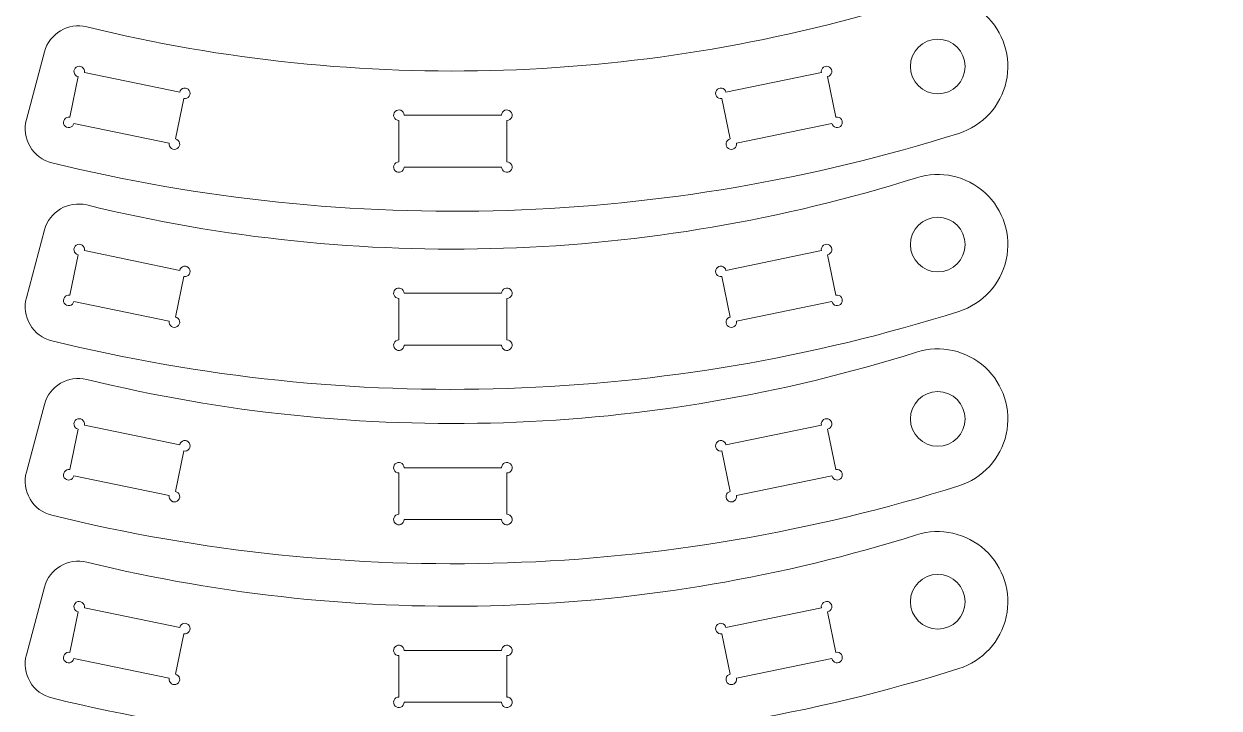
# Model space of a CAD drawing. Header units: millimetres. Extents: x -224 to 82, y -131 to 150.
# Drawn here: x -162.3 to -77.1, y -72.1 to -23.3 of the extents above; entities that cross this region are included whole.
import ezdxf

# ---------------------------------------------------------------- set-up
doc = ezdxf.new("R2010")
doc.units = ezdxf.units.MM
doc.header["$MEASUREMENT"] = 0
doc.layers.add('Ebene 1', color=7, linetype='Continuous')

msp = doc.modelspace()

# ---------------------------------------------------------------- linework, layer by layer
at = {"layer": 'Ebene 1', "color": 1, "lineweight": 9}
for points, knots in [([(-87.4554, 41.5452), (-88.4888, 42.4266), (-88.6271, 43.9744), (-87.769, 45.0271), (-87.769, 45.0271), (-87.769, 45.0271), (-84.6069, 48.9019), (-84.6069, 48.9019), (-84.6069, 48.9019), (-84.1825, 49.4227), (-83.5663, 49.7506), (-82.8972, 49.8116), (-82.8972, 49.8116), (-82.2281, 49.8726), (-81.5602, 49.6594), (-81.0486, 49.224), (-81.0486, 49.224), (-34.436, 9.5443), (-25.2559, -58.9728), (-59.6597, -109.6048), (-59.6597, -109.6048), (-60.6644, -111.0819), (-62.3808, -111.9106), (-64.1622, -111.779), (-64.1622, -111.779), (-65.9437, -111.6474), (-67.5197, -110.5754), (-68.2965, -108.9668), (-68.2965, -108.9668), (-69.0731, -107.3582), (-68.9328, -105.4574), (-67.9281, -103.9804), (-67.9281, -103.9804), (-36.3778, -57.5481), (-44.7436, 5.1161), (-87.4554, 41.5452)], [0, 0, 0, 0, 0.1, 0.1, 0.1, 0.1, 0.2, 0.2, 0.2, 0.2, 0.3, 0.3, 0.3, 0.3, 0.4, 0.4, 0.4, 0.4, 0.5, 0.5, 0.5, 0.5, 0.6, 0.6, 0.6, 0.6, 0.7, 0.7, 0.7, 0.7, 0.8, 0.8, 0.8, 0.8, 1, 1, 1, 1]), ([(-106.0645, 42.3418), (-106.9239, 41.29), (-106.7834, 39.7425), (-105.7509, 38.8599), (-105.7509, 38.8599), (-63.076, 2.3874), (-54.6262, -60.2654), (-86.2237, -106.6657), (-86.2237, -106.6657), (-87.2284, -108.1427), (-87.3687, -110.0436), (-86.592, -111.6521), (-86.592, -111.6521), (-85.8153, -113.2607), (-84.2393, -114.3327), (-82.4578, -114.4644), (-82.4578, -114.4644), (-80.6763, -114.5959), (-78.96, -113.7672), (-77.9553, -112.2901), (-77.9553, -112.2901), (-43.4999, -61.6933), (-52.772, 6.8114), (-99.3441, 46.5387), (-99.3441, 46.5387), (-99.8551, 46.9748), (-100.5203, 47.1867), (-101.1894, 47.1266), (-101.1894, 47.1266), (-101.8586, 47.0664), (-102.4774, 46.7367), (-102.9025, 46.2166), (-102.9025, 46.2166), (-102.9025, 46.2166), (-106.0645, 42.3418), (-106.0645, 42.3418)], [0, 0, 0, 0, 0.1, 0.1, 0.1, 0.1, 0.2, 0.2, 0.2, 0.2, 0.3, 0.3, 0.3, 0.3, 0.4, 0.4, 0.4, 0.4, 0.5, 0.5, 0.5, 0.5, 0.6, 0.6, 0.6, 0.6, 0.7, 0.7, 0.7, 0.7, 0.8, 0.8, 0.8, 0.8, 1, 1, 1, 1]), ([(-157.8174, -23.5197), (-159.1366, -23.1964), (-160.4731, -23.9891), (-160.8257, -25.3008), (-160.8257, -25.3008), (-160.8257, -25.3008), (-162.1207, -30.1314), (-162.1207, -30.1314), (-162.1207, -30.1314), (-162.2951, -30.7802), (-162.2009, -31.4719), (-161.8593, -32.0504), (-161.8593, -32.0504), (-161.5177, -32.6288), (-160.9542, -33.0462), (-160.3019, -33.2067), (-160.3019, -33.2067), (-138.9589, -38.4458), (-116.5755, -37.7186), (-95.6157, -31.1111), (-95.6157, -31.1111), (-93.912, -30.574), (-92.6243, -29.1687), (-92.2377, -27.4247), (-92.2377, -27.4247), (-91.8511, -25.6807), (-92.4242, -23.863), (-93.7412, -22.6561), (-93.7412, -22.6561), (-95.0583, -21.4493), (-96.9191, -21.0368), (-98.6227, -21.5739), (-98.6227, -21.5739), (-117.809, -27.6223), (-138.2758, -28.297), (-157.8174, -23.5197)], [0, 0, 0, 0, 0.1, 0.1, 0.1, 0.1, 0.2, 0.2, 0.2, 0.2, 0.3, 0.3, 0.3, 0.3, 0.4, 0.4, 0.4, 0.4, 0.5, 0.5, 0.5, 0.5, 0.6, 0.6, 0.6, 0.6, 0.7, 0.7, 0.7, 0.7, 0.8, 0.8, 0.8, 0.8, 1, 1, 1, 1]), ([(-95.1692, -26.3425), (-95.1692, -27.4195), (-96.0422, -28.2925), (-97.1192, -28.2925), (-97.1192, -28.2925), (-98.1961, -28.2925), (-99.0692, -27.4195), (-99.0692, -26.3425), (-99.0692, -26.3425), (-99.0692, -25.2656), (-98.1961, -24.3925), (-97.1192, -24.3925), (-97.1192, -24.3925), (-96.0422, -24.3925), (-95.1692, -25.2656), (-95.1692, -26.3425)], [0, 0, 0, 0, 0.2, 0.2, 0.2, 0.2, 0.4, 0.4, 0.4, 0.4, 0.6, 0.6, 0.6, 0.6, 1, 1, 1, 1]), ([(-150.8866, -28.6233), (-150.738, -28.654), (-150.5855, -28.5923), (-150.5002, -28.4668), (-150.5002, -28.4668), (-150.4149, -28.3412), (-150.4136, -28.1767), (-150.4969, -28.0498), (-150.4969, -28.0498), (-150.5802, -27.923), (-150.7317, -27.8588), (-150.8808, -27.8872), (-150.8808, -27.8872), (-151.0299, -27.9157), (-151.1473, -28.0316), (-151.1781, -28.1802), (-151.1781, -28.1802), (-151.1781, -28.1802), (-157.9845, -26.7748), (-157.9845, -26.7748), (-157.9845, -26.7748), (-157.9537, -26.6261), (-158.0155, -26.4736), (-158.141, -26.3883), (-158.141, -26.3883), (-158.2665, -26.303), (-158.4311, -26.3017), (-158.5579, -26.385), (-158.5579, -26.385), (-158.6848, -26.4683), (-158.7489, -26.6199), (-158.7205, -26.7689), (-158.7205, -26.7689), (-158.6921, -26.918), (-158.5762, -27.0354), (-158.4276, -27.0662), (-158.4276, -27.0662), (-158.4276, -27.0662), (-159.0241, -29.9552), (-159.0241, -29.9552), (-159.0241, -29.9552), (-159.1727, -29.9245), (-159.3252, -29.9862), (-159.4106, -30.1117), (-159.4106, -30.1117), (-159.4959, -30.2373), (-159.4972, -30.4018), (-159.4139, -30.5287), (-159.4139, -30.5287), (-159.3305, -30.6555), (-159.179, -30.7197), (-159.0299, -30.6913), (-159.0299, -30.6913), (-158.8808, -30.6628), (-158.7635, -30.5469), (-158.7327, -30.3983), (-158.7327, -30.3983), (-158.7327, -30.3983), (-151.9263, -31.8037), (-151.9263, -31.8037), (-151.9263, -31.8037), (-151.9571, -31.9523), (-151.8953, -32.1049), (-151.7698, -32.1902), (-151.7698, -32.1902), (-151.6442, -32.2755), (-151.4797, -32.2768), (-151.3528, -32.1935), (-151.3528, -32.1935), (-151.226, -32.1102), (-151.1618, -31.9586), (-151.1902, -31.8096), (-151.1902, -31.8096), (-151.2187, -31.6605), (-151.3346, -31.5431), (-151.4832, -31.5123), (-151.4832, -31.5123), (-151.4832, -31.5123), (-150.8866, -28.6233), (-150.8866, -28.6233)], [0, 0, 0, 0, 0.047619, 0.047619, 0.047619, 0.047619, 0.0952381, 0.0952381, 0.0952381, 0.0952381, 0.1428571, 0.1428571, 0.1428571, 0.1428571, 0.1904762, 0.1904762, 0.1904762, 0.1904762, 0.2380952, 0.2380952, 0.2380952, 0.2380952, 0.2857143, 0.2857143, 0.2857143, 0.2857143, 0.3333333, 0.3333333, 0.3333333, 0.3333333, 0.3809524, 0.3809524, 0.3809524, 0.3809524, 0.4285714, 0.4285714, 0.4285714, 0.4285714, 0.4761905, 0.4761905, 0.4761905, 0.4761905, 0.5238095, 0.5238095, 0.5238095, 0.5238095, 0.5714286, 0.5714286, 0.5714286, 0.5714286, 0.6190476, 0.6190476, 0.6190476, 0.6190476, 0.6666667, 0.6666667, 0.6666667, 0.6666667, 0.7142857, 0.7142857, 0.7142857, 0.7142857, 0.7619048, 0.7619048, 0.7619048, 0.7619048, 0.8095238, 0.8095238, 0.8095238, 0.8095238, 0.8571429, 0.8571429, 0.8571429, 0.8571429, 0.9047619, 0.9047619, 0.9047619, 0.9047619, 1, 1, 1, 1]), ([(-104.9731, -27.0662), (-104.8245, -27.0356), (-104.7089, -26.9185), (-104.6803, -26.7694), (-104.6803, -26.7694), (-104.6517, -26.6204), (-104.7156, -26.4688), (-104.8424, -26.3853), (-104.8424, -26.3853), (-104.9691, -26.3018), (-105.1337, -26.3029), (-105.2593, -26.388), (-105.2593, -26.388), (-105.385, -26.4732), (-105.4468, -26.6261), (-105.4162, -26.7748), (-105.4162, -26.7748), (-105.4162, -26.7748), (-112.2226, -28.1802), (-112.2226, -28.1802), (-112.2226, -28.1802), (-112.2532, -28.0315), (-112.3704, -27.9159), (-112.5194, -27.8873), (-112.5194, -27.8873), (-112.6685, -27.8587), (-112.8201, -27.9227), (-112.9036, -28.0494), (-112.9036, -28.0494), (-112.987, -28.1762), (-112.9859, -28.3407), (-112.9008, -28.4664), (-112.9008, -28.4664), (-112.8156, -28.592), (-112.6627, -28.6539), (-112.5141, -28.6233), (-112.5141, -28.6233), (-112.5141, -28.6233), (-111.9175, -31.5123), (-111.9175, -31.5123), (-111.9175, -31.5123), (-112.0662, -31.5429), (-112.1818, -31.66), (-112.2104, -31.8091), (-112.2104, -31.8091), (-112.239, -31.9581), (-112.175, -32.1097), (-112.0483, -32.1932), (-112.0483, -32.1932), (-111.9215, -32.2767), (-111.757, -32.2756), (-111.6313, -32.1905), (-111.6313, -32.1905), (-111.5057, -32.1053), (-111.4438, -31.9524), (-111.4744, -31.8037), (-111.4744, -31.8037), (-111.4744, -31.8037), (-104.668, -30.3983), (-104.668, -30.3983), (-104.668, -30.3983), (-104.6374, -30.547), (-104.5203, -30.6626), (-104.3712, -30.6912), (-104.3712, -30.6912), (-104.2222, -30.7198), (-104.0706, -30.6558), (-103.9871, -30.5291), (-103.9871, -30.5291), (-103.9036, -30.4023), (-103.9047, -30.2378), (-103.9899, -30.1121), (-103.9899, -30.1121), (-104.075, -29.9865), (-104.2279, -29.9246), (-104.3766, -29.9552), (-104.3766, -29.9552), (-104.3766, -29.9552), (-104.9731, -27.0662), (-104.9731, -27.0662)], [0, 0, 0, 0, 0.047619, 0.047619, 0.047619, 0.047619, 0.0952381, 0.0952381, 0.0952381, 0.0952381, 0.1428571, 0.1428571, 0.1428571, 0.1428571, 0.1904762, 0.1904762, 0.1904762, 0.1904762, 0.2380952, 0.2380952, 0.2380952, 0.2380952, 0.2857143, 0.2857143, 0.2857143, 0.2857143, 0.3333333, 0.3333333, 0.3333333, 0.3333333, 0.3809524, 0.3809524, 0.3809524, 0.3809524, 0.4285714, 0.4285714, 0.4285714, 0.4285714, 0.4761905, 0.4761905, 0.4761905, 0.4761905, 0.5238095, 0.5238095, 0.5238095, 0.5238095, 0.5714286, 0.5714286, 0.5714286, 0.5714286, 0.6190476, 0.6190476, 0.6190476, 0.6190476, 0.6666667, 0.6666667, 0.6666667, 0.6666667, 0.7142857, 0.7142857, 0.7142857, 0.7142857, 0.7619048, 0.7619048, 0.7619048, 0.7619048, 0.8095238, 0.8095238, 0.8095238, 0.8095238, 0.8571429, 0.8571429, 0.8571429, 0.8571429, 0.9047619, 0.9047619, 0.9047619, 0.9047619, 1, 1, 1, 1]), ([(-128.2254, -33.5151), (-128.2254, -33.6668), (-128.1341, -33.8037), (-127.9939, -33.8619), (-127.9939, -33.8619), (-127.8538, -33.9201), (-127.6923, -33.8881), (-127.585, -33.7808), (-127.585, -33.7808), (-127.4776, -33.6736), (-127.4454, -33.5122), (-127.5034, -33.3719), (-127.5034, -33.3719), (-127.5613, -33.2317), (-127.6986, -33.1402), (-127.8504, -33.1401), (-127.8504, -33.1401), (-127.8504, -33.1401), (-127.8504, -30.1901), (-127.8504, -30.1901), (-127.8504, -30.1901), (-127.6986, -30.1902), (-127.5617, -30.0988), (-127.5035, -29.9587), (-127.5035, -29.9587), (-127.4454, -29.8185), (-127.4774, -29.6571), (-127.5846, -29.5497), (-127.5846, -29.5497), (-127.6919, -29.4423), (-127.8532, -29.4101), (-127.9935, -29.4681), (-127.9935, -29.4681), (-128.1337, -29.5261), (-128.2253, -29.6633), (-128.2254, -29.8151), (-128.2254, -29.8151), (-128.2254, -29.8151), (-135.1754, -29.8151), (-135.1754, -29.8151), (-135.1754, -29.8151), (-135.1753, -29.6633), (-135.2666, -29.5264), (-135.4068, -29.4683), (-135.4068, -29.4683), (-135.547, -29.4101), (-135.7084, -29.4421), (-135.8158, -29.5493), (-135.8158, -29.5493), (-135.9231, -29.6566), (-135.9553, -29.818), (-135.8974, -29.9582), (-135.8974, -29.9582), (-135.8394, -30.0985), (-135.7021, -30.19), (-135.5504, -30.1901), (-135.5504, -30.1901), (-135.5504, -30.1901), (-135.5504, -33.1401), (-135.5504, -33.1401), (-135.5504, -33.1401), (-135.7021, -33.14), (-135.839, -33.2313), (-135.8972, -33.3715), (-135.8972, -33.3715), (-135.9553, -33.5117), (-135.9233, -33.6731), (-135.8161, -33.7805), (-135.8161, -33.7805), (-135.7088, -33.8879), (-135.5475, -33.9201), (-135.4072, -33.8621), (-135.4072, -33.8621), (-135.267, -33.8041), (-135.1754, -33.6668), (-135.1754, -33.5151), (-135.1754, -33.5151), (-135.1754, -33.5151), (-128.2254, -33.5151), (-128.2254, -33.5151)], [0, 0, 0, 0, 0.047619, 0.047619, 0.047619, 0.047619, 0.0952381, 0.0952381, 0.0952381, 0.0952381, 0.1428571, 0.1428571, 0.1428571, 0.1428571, 0.1904762, 0.1904762, 0.1904762, 0.1904762, 0.2380952, 0.2380952, 0.2380952, 0.2380952, 0.2857143, 0.2857143, 0.2857143, 0.2857143, 0.3333333, 0.3333333, 0.3333333, 0.3333333, 0.3809524, 0.3809524, 0.3809524, 0.3809524, 0.4285714, 0.4285714, 0.4285714, 0.4285714, 0.4761905, 0.4761905, 0.4761905, 0.4761905, 0.5238095, 0.5238095, 0.5238095, 0.5238095, 0.5714286, 0.5714286, 0.5714286, 0.5714286, 0.6190476, 0.6190476, 0.6190476, 0.6190476, 0.6666667, 0.6666667, 0.6666667, 0.6666667, 0.7142857, 0.7142857, 0.7142857, 0.7142857, 0.7619048, 0.7619048, 0.7619048, 0.7619048, 0.8095238, 0.8095238, 0.8095238, 0.8095238, 0.8571429, 0.8571429, 0.8571429, 0.8571429, 0.9047619, 0.9047619, 0.9047619, 0.9047619, 1, 1, 1, 1]), ([(-157.8174, -36.2197), (-159.1366, -35.8964), (-160.4731, -36.6891), (-160.8257, -38.0008), (-160.8257, -38.0008), (-160.8257, -38.0008), (-162.1207, -42.8314), (-162.1207, -42.8314), (-162.1207, -42.8314), (-162.2951, -43.4802), (-162.2009, -44.1719), (-161.8593, -44.7504), (-161.8593, -44.7504), (-161.5177, -45.3288), (-160.9542, -45.7462), (-160.3019, -45.9067), (-160.3019, -45.9067), (-138.9589, -51.1458), (-116.5755, -50.4186), (-95.6157, -43.8111), (-95.6157, -43.8111), (-93.912, -43.274), (-92.6243, -41.8687), (-92.2377, -40.1247), (-92.2377, -40.1247), (-91.8511, -38.3807), (-92.4242, -36.563), (-93.7412, -35.3561), (-93.7412, -35.3561), (-95.0583, -34.1493), (-96.9191, -33.7368), (-98.6227, -34.2739), (-98.6227, -34.2739), (-117.809, -40.3223), (-138.2758, -40.997), (-157.8174, -36.2197)], [0, 0, 0, 0, 0.1, 0.1, 0.1, 0.1, 0.2, 0.2, 0.2, 0.2, 0.3, 0.3, 0.3, 0.3, 0.4, 0.4, 0.4, 0.4, 0.5, 0.5, 0.5, 0.5, 0.6, 0.6, 0.6, 0.6, 0.7, 0.7, 0.7, 0.7, 0.8, 0.8, 0.8, 0.8, 1, 1, 1, 1]), ([(-95.1692, -39.0425), (-95.1692, -40.1195), (-96.0422, -40.9925), (-97.1192, -40.9925), (-97.1192, -40.9925), (-98.1961, -40.9925), (-99.0692, -40.1195), (-99.0692, -39.0425), (-99.0692, -39.0425), (-99.0692, -37.9656), (-98.1961, -37.0925), (-97.1192, -37.0925), (-97.1192, -37.0925), (-96.0422, -37.0925), (-95.1692, -37.9656), (-95.1692, -39.0425)], [0, 0, 0, 0, 0.2, 0.2, 0.2, 0.2, 0.4, 0.4, 0.4, 0.4, 0.6, 0.6, 0.6, 0.6, 1, 1, 1, 1]), ([(-150.8866, -41.3233), (-150.738, -41.354), (-150.5855, -41.2923), (-150.5002, -41.1668), (-150.5002, -41.1668), (-150.4149, -41.0412), (-150.4136, -40.8767), (-150.4969, -40.7498), (-150.4969, -40.7498), (-150.5802, -40.623), (-150.7317, -40.5588), (-150.8808, -40.5872), (-150.8808, -40.5872), (-151.0299, -40.6157), (-151.1473, -40.7316), (-151.1781, -40.8802), (-151.1781, -40.8802), (-151.1781, -40.8802), (-157.9845, -39.4748), (-157.9845, -39.4748), (-157.9845, -39.4748), (-157.9537, -39.3261), (-158.0155, -39.1736), (-158.141, -39.0883), (-158.141, -39.0883), (-158.2665, -39.003), (-158.4311, -39.0017), (-158.5579, -39.085), (-158.5579, -39.085), (-158.6848, -39.1683), (-158.7489, -39.3199), (-158.7205, -39.4689), (-158.7205, -39.4689), (-158.6921, -39.618), (-158.5762, -39.7354), (-158.4276, -39.7662), (-158.4276, -39.7662), (-158.4276, -39.7662), (-159.0241, -42.6552), (-159.0241, -42.6552), (-159.0241, -42.6552), (-159.1727, -42.6245), (-159.3252, -42.6862), (-159.4106, -42.8117), (-159.4106, -42.8117), (-159.4959, -42.9373), (-159.4972, -43.1018), (-159.4139, -43.2287), (-159.4139, -43.2287), (-159.3305, -43.3555), (-159.179, -43.4197), (-159.0299, -43.3913), (-159.0299, -43.3913), (-158.8808, -43.3628), (-158.7635, -43.2469), (-158.7327, -43.0983), (-158.7327, -43.0983), (-158.7327, -43.0983), (-151.9263, -44.5037), (-151.9263, -44.5037), (-151.9263, -44.5037), (-151.9571, -44.6523), (-151.8953, -44.8049), (-151.7698, -44.8902), (-151.7698, -44.8902), (-151.6442, -44.9755), (-151.4797, -44.9768), (-151.3528, -44.8935), (-151.3528, -44.8935), (-151.226, -44.8102), (-151.1618, -44.6586), (-151.1902, -44.5096), (-151.1902, -44.5096), (-151.2187, -44.3605), (-151.3346, -44.2431), (-151.4832, -44.2123), (-151.4832, -44.2123), (-151.4832, -44.2123), (-150.8866, -41.3233), (-150.8866, -41.3233)], [0, 0, 0, 0, 0.047619, 0.047619, 0.047619, 0.047619, 0.0952381, 0.0952381, 0.0952381, 0.0952381, 0.1428571, 0.1428571, 0.1428571, 0.1428571, 0.1904762, 0.1904762, 0.1904762, 0.1904762, 0.2380952, 0.2380952, 0.2380952, 0.2380952, 0.2857143, 0.2857143, 0.2857143, 0.2857143, 0.3333333, 0.3333333, 0.3333333, 0.3333333, 0.3809524, 0.3809524, 0.3809524, 0.3809524, 0.4285714, 0.4285714, 0.4285714, 0.4285714, 0.4761905, 0.4761905, 0.4761905, 0.4761905, 0.5238095, 0.5238095, 0.5238095, 0.5238095, 0.5714286, 0.5714286, 0.5714286, 0.5714286, 0.6190476, 0.6190476, 0.6190476, 0.6190476, 0.6666667, 0.6666667, 0.6666667, 0.6666667, 0.7142857, 0.7142857, 0.7142857, 0.7142857, 0.7619048, 0.7619048, 0.7619048, 0.7619048, 0.8095238, 0.8095238, 0.8095238, 0.8095238, 0.8571429, 0.8571429, 0.8571429, 0.8571429, 0.9047619, 0.9047619, 0.9047619, 0.9047619, 1, 1, 1, 1]), ([(-104.9731, -39.7662), (-104.8245, -39.7356), (-104.7089, -39.6185), (-104.6803, -39.4694), (-104.6803, -39.4694), (-104.6517, -39.3204), (-104.7156, -39.1688), (-104.8424, -39.0853), (-104.8424, -39.0853), (-104.9691, -39.0018), (-105.1337, -39.0029), (-105.2593, -39.088), (-105.2593, -39.088), (-105.385, -39.1732), (-105.4468, -39.3261), (-105.4162, -39.4748), (-105.4162, -39.4748), (-105.4162, -39.4748), (-112.2226, -40.8802), (-112.2226, -40.8802), (-112.2226, -40.8802), (-112.2532, -40.7315), (-112.3704, -40.6159), (-112.5194, -40.5873), (-112.5194, -40.5873), (-112.6685, -40.5587), (-112.8201, -40.6227), (-112.9036, -40.7494), (-112.9036, -40.7494), (-112.987, -40.8762), (-112.9859, -41.0407), (-112.9008, -41.1664), (-112.9008, -41.1664), (-112.8156, -41.292), (-112.6627, -41.3539), (-112.5141, -41.3233), (-112.5141, -41.3233), (-112.5141, -41.3233), (-111.9175, -44.2123), (-111.9175, -44.2123), (-111.9175, -44.2123), (-112.0662, -44.2429), (-112.1818, -44.36), (-112.2104, -44.5091), (-112.2104, -44.5091), (-112.239, -44.6581), (-112.175, -44.8097), (-112.0483, -44.8932), (-112.0483, -44.8932), (-111.9215, -44.9767), (-111.757, -44.9756), (-111.6313, -44.8905), (-111.6313, -44.8905), (-111.5057, -44.8053), (-111.4438, -44.6524), (-111.4744, -44.5037), (-111.4744, -44.5037), (-111.4744, -44.5037), (-104.668, -43.0983), (-104.668, -43.0983), (-104.668, -43.0983), (-104.6374, -43.247), (-104.5203, -43.3626), (-104.3712, -43.3912), (-104.3712, -43.3912), (-104.2222, -43.4198), (-104.0706, -43.3558), (-103.9871, -43.2291), (-103.9871, -43.2291), (-103.9036, -43.1023), (-103.9047, -42.9378), (-103.9899, -42.8121), (-103.9899, -42.8121), (-104.075, -42.6865), (-104.2279, -42.6246), (-104.3766, -42.6552), (-104.3766, -42.6552), (-104.3766, -42.6552), (-104.9731, -39.7662), (-104.9731, -39.7662)], [0, 0, 0, 0, 0.047619, 0.047619, 0.047619, 0.047619, 0.0952381, 0.0952381, 0.0952381, 0.0952381, 0.1428571, 0.1428571, 0.1428571, 0.1428571, 0.1904762, 0.1904762, 0.1904762, 0.1904762, 0.2380952, 0.2380952, 0.2380952, 0.2380952, 0.2857143, 0.2857143, 0.2857143, 0.2857143, 0.3333333, 0.3333333, 0.3333333, 0.3333333, 0.3809524, 0.3809524, 0.3809524, 0.3809524, 0.4285714, 0.4285714, 0.4285714, 0.4285714, 0.4761905, 0.4761905, 0.4761905, 0.4761905, 0.5238095, 0.5238095, 0.5238095, 0.5238095, 0.5714286, 0.5714286, 0.5714286, 0.5714286, 0.6190476, 0.6190476, 0.6190476, 0.6190476, 0.6666667, 0.6666667, 0.6666667, 0.6666667, 0.7142857, 0.7142857, 0.7142857, 0.7142857, 0.7619048, 0.7619048, 0.7619048, 0.7619048, 0.8095238, 0.8095238, 0.8095238, 0.8095238, 0.8571429, 0.8571429, 0.8571429, 0.8571429, 0.9047619, 0.9047619, 0.9047619, 0.9047619, 1, 1, 1, 1]), ([(-128.2254, -46.2151), (-128.2254, -46.3668), (-128.1341, -46.5037), (-127.9939, -46.5619), (-127.9939, -46.5619), (-127.8538, -46.6201), (-127.6923, -46.5881), (-127.585, -46.4808), (-127.585, -46.4808), (-127.4776, -46.3736), (-127.4454, -46.2122), (-127.5034, -46.0719), (-127.5034, -46.0719), (-127.5613, -45.9317), (-127.6986, -45.8402), (-127.8504, -45.8401), (-127.8504, -45.8401), (-127.8504, -45.8401), (-127.8504, -42.8901), (-127.8504, -42.8901), (-127.8504, -42.8901), (-127.6986, -42.8902), (-127.5617, -42.7988), (-127.5035, -42.6587), (-127.5035, -42.6587), (-127.4454, -42.5185), (-127.4774, -42.3571), (-127.5846, -42.2497), (-127.5846, -42.2497), (-127.6919, -42.1423), (-127.8532, -42.1101), (-127.9935, -42.1681), (-127.9935, -42.1681), (-128.1337, -42.2261), (-128.2253, -42.3633), (-128.2254, -42.5151), (-128.2254, -42.5151), (-128.2254, -42.5151), (-135.1754, -42.5151), (-135.1754, -42.5151), (-135.1754, -42.5151), (-135.1753, -42.3633), (-135.2666, -42.2264), (-135.4068, -42.1683), (-135.4068, -42.1683), (-135.547, -42.1101), (-135.7084, -42.1421), (-135.8158, -42.2493), (-135.8158, -42.2493), (-135.9231, -42.3566), (-135.9553, -42.518), (-135.8974, -42.6582), (-135.8974, -42.6582), (-135.8394, -42.7985), (-135.7021, -42.89), (-135.5504, -42.8901), (-135.5504, -42.8901), (-135.5504, -42.8901), (-135.5504, -45.8401), (-135.5504, -45.8401), (-135.5504, -45.8401), (-135.7021, -45.84), (-135.839, -45.9313), (-135.8972, -46.0715), (-135.8972, -46.0715), (-135.9553, -46.2117), (-135.9233, -46.3731), (-135.8161, -46.4805), (-135.8161, -46.4805), (-135.7088, -46.5879), (-135.5475, -46.6201), (-135.4072, -46.5621), (-135.4072, -46.5621), (-135.267, -46.5041), (-135.1754, -46.3668), (-135.1754, -46.2151), (-135.1754, -46.2151), (-135.1754, -46.2151), (-128.2254, -46.2151), (-128.2254, -46.2151)], [0, 0, 0, 0, 0.047619, 0.047619, 0.047619, 0.047619, 0.0952381, 0.0952381, 0.0952381, 0.0952381, 0.1428571, 0.1428571, 0.1428571, 0.1428571, 0.1904762, 0.1904762, 0.1904762, 0.1904762, 0.2380952, 0.2380952, 0.2380952, 0.2380952, 0.2857143, 0.2857143, 0.2857143, 0.2857143, 0.3333333, 0.3333333, 0.3333333, 0.3333333, 0.3809524, 0.3809524, 0.3809524, 0.3809524, 0.4285714, 0.4285714, 0.4285714, 0.4285714, 0.4761905, 0.4761905, 0.4761905, 0.4761905, 0.5238095, 0.5238095, 0.5238095, 0.5238095, 0.5714286, 0.5714286, 0.5714286, 0.5714286, 0.6190476, 0.6190476, 0.6190476, 0.6190476, 0.6666667, 0.6666667, 0.6666667, 0.6666667, 0.7142857, 0.7142857, 0.7142857, 0.7142857, 0.7619048, 0.7619048, 0.7619048, 0.7619048, 0.8095238, 0.8095238, 0.8095238, 0.8095238, 0.8571429, 0.8571429, 0.8571429, 0.8571429, 0.9047619, 0.9047619, 0.9047619, 0.9047619, 1, 1, 1, 1]), ([(-157.8174, -48.6552), (-159.1366, -48.3319), (-160.4731, -49.1246), (-160.8257, -50.4363), (-160.8257, -50.4363), (-160.8257, -50.4363), (-162.1207, -55.2669), (-162.1207, -55.2669), (-162.1207, -55.2669), (-162.2951, -55.9157), (-162.2009, -56.6074), (-161.8593, -57.1859), (-161.8593, -57.1859), (-161.5177, -57.7643), (-160.9542, -58.1817), (-160.3019, -58.3422), (-160.3019, -58.3422), (-138.9589, -63.5813), (-116.5755, -62.8541), (-95.6157, -56.2466), (-95.6157, -56.2466), (-93.912, -55.7095), (-92.6243, -54.3042), (-92.2377, -52.5602), (-92.2377, -52.5602), (-91.8511, -50.8162), (-92.4242, -48.9985), (-93.7412, -47.7916), (-93.7412, -47.7916), (-95.0583, -46.5848), (-96.9191, -46.1723), (-98.6227, -46.7094), (-98.6227, -46.7094), (-117.809, -52.7578), (-138.2758, -53.4325), (-157.8174, -48.6552)], [0, 0, 0, 0, 0.1, 0.1, 0.1, 0.1, 0.2, 0.2, 0.2, 0.2, 0.3, 0.3, 0.3, 0.3, 0.4, 0.4, 0.4, 0.4, 0.5, 0.5, 0.5, 0.5, 0.6, 0.6, 0.6, 0.6, 0.7, 0.7, 0.7, 0.7, 0.8, 0.8, 0.8, 0.8, 1, 1, 1, 1]), ([(-95.1692, -51.478), (-95.1692, -52.555), (-96.0422, -53.428), (-97.1192, -53.428), (-97.1192, -53.428), (-98.1961, -53.428), (-99.0692, -52.555), (-99.0692, -51.478), (-99.0692, -51.478), (-99.0692, -50.4011), (-98.1961, -49.528), (-97.1192, -49.528), (-97.1192, -49.528), (-96.0422, -49.528), (-95.1692, -50.4011), (-95.1692, -51.478)], [0, 0, 0, 0, 0.2, 0.2, 0.2, 0.2, 0.4, 0.4, 0.4, 0.4, 0.6, 0.6, 0.6, 0.6, 1, 1, 1, 1]), ([(-150.8866, -53.7588), (-150.738, -53.7895), (-150.5855, -53.7278), (-150.5002, -53.6023), (-150.5002, -53.6023), (-150.4149, -53.4767), (-150.4136, -53.3122), (-150.4969, -53.1853), (-150.4969, -53.1853), (-150.5802, -53.0585), (-150.7317, -52.9943), (-150.8808, -53.0227), (-150.8808, -53.0227), (-151.0299, -53.0512), (-151.1473, -53.1671), (-151.1781, -53.3157), (-151.1781, -53.3157), (-151.1781, -53.3157), (-157.9845, -51.9103), (-157.9845, -51.9103), (-157.9845, -51.9103), (-157.9537, -51.7616), (-158.0155, -51.6091), (-158.141, -51.5238), (-158.141, -51.5238), (-158.2665, -51.4385), (-158.4311, -51.4372), (-158.5579, -51.5205), (-158.5579, -51.5205), (-158.6848, -51.6038), (-158.7489, -51.7554), (-158.7205, -51.9044), (-158.7205, -51.9044), (-158.6921, -52.0535), (-158.5762, -52.1709), (-158.4276, -52.2017), (-158.4276, -52.2017), (-158.4276, -52.2017), (-159.0241, -55.0907), (-159.0241, -55.0907), (-159.0241, -55.0907), (-159.1727, -55.06), (-159.3252, -55.1217), (-159.4106, -55.2472), (-159.4106, -55.2472), (-159.4959, -55.3728), (-159.4972, -55.5373), (-159.4139, -55.6642), (-159.4139, -55.6642), (-159.3305, -55.791), (-159.179, -55.8552), (-159.0299, -55.8268), (-159.0299, -55.8268), (-158.8808, -55.7983), (-158.7635, -55.6824), (-158.7327, -55.5338), (-158.7327, -55.5338), (-158.7327, -55.5338), (-151.9263, -56.9392), (-151.9263, -56.9392), (-151.9263, -56.9392), (-151.9571, -57.0878), (-151.8953, -57.2404), (-151.7698, -57.3257), (-151.7698, -57.3257), (-151.6442, -57.411), (-151.4797, -57.4123), (-151.3528, -57.329), (-151.3528, -57.329), (-151.226, -57.2457), (-151.1618, -57.0941), (-151.1902, -56.9451), (-151.1902, -56.9451), (-151.2187, -56.796), (-151.3346, -56.6786), (-151.4832, -56.6478), (-151.4832, -56.6478), (-151.4832, -56.6478), (-150.8866, -53.7588), (-150.8866, -53.7588)], [0, 0, 0, 0, 0.047619, 0.047619, 0.047619, 0.047619, 0.0952381, 0.0952381, 0.0952381, 0.0952381, 0.1428571, 0.1428571, 0.1428571, 0.1428571, 0.1904762, 0.1904762, 0.1904762, 0.1904762, 0.2380952, 0.2380952, 0.2380952, 0.2380952, 0.2857143, 0.2857143, 0.2857143, 0.2857143, 0.3333333, 0.3333333, 0.3333333, 0.3333333, 0.3809524, 0.3809524, 0.3809524, 0.3809524, 0.4285714, 0.4285714, 0.4285714, 0.4285714, 0.4761905, 0.4761905, 0.4761905, 0.4761905, 0.5238095, 0.5238095, 0.5238095, 0.5238095, 0.5714286, 0.5714286, 0.5714286, 0.5714286, 0.6190476, 0.6190476, 0.6190476, 0.6190476, 0.6666667, 0.6666667, 0.6666667, 0.6666667, 0.7142857, 0.7142857, 0.7142857, 0.7142857, 0.7619048, 0.7619048, 0.7619048, 0.7619048, 0.8095238, 0.8095238, 0.8095238, 0.8095238, 0.8571429, 0.8571429, 0.8571429, 0.8571429, 0.9047619, 0.9047619, 0.9047619, 0.9047619, 1, 1, 1, 1]), ([(-104.9731, -52.2017), (-104.8245, -52.1711), (-104.7089, -52.054), (-104.6803, -51.9049), (-104.6803, -51.9049), (-104.6517, -51.7559), (-104.7156, -51.6043), (-104.8424, -51.5208), (-104.8424, -51.5208), (-104.9691, -51.4373), (-105.1337, -51.4384), (-105.2593, -51.5235), (-105.2593, -51.5235), (-105.385, -51.6087), (-105.4468, -51.7616), (-105.4162, -51.9103), (-105.4162, -51.9103), (-105.4162, -51.9103), (-112.2226, -53.3157), (-112.2226, -53.3157), (-112.2226, -53.3157), (-112.2532, -53.167), (-112.3704, -53.0514), (-112.5194, -53.0228), (-112.5194, -53.0228), (-112.6685, -52.9942), (-112.8201, -53.0582), (-112.9036, -53.1849), (-112.9036, -53.1849), (-112.987, -53.3117), (-112.9859, -53.4762), (-112.9008, -53.6019), (-112.9008, -53.6019), (-112.8156, -53.7275), (-112.6627, -53.7894), (-112.5141, -53.7588), (-112.5141, -53.7588), (-112.5141, -53.7588), (-111.9175, -56.6478), (-111.9175, -56.6478), (-111.9175, -56.6478), (-112.0662, -56.6784), (-112.1818, -56.7955), (-112.2104, -56.9446), (-112.2104, -56.9446), (-112.239, -57.0936), (-112.175, -57.2452), (-112.0483, -57.3287), (-112.0483, -57.3287), (-111.9215, -57.4122), (-111.757, -57.4111), (-111.6313, -57.326), (-111.6313, -57.326), (-111.5057, -57.2408), (-111.4438, -57.0879), (-111.4744, -56.9392), (-111.4744, -56.9392), (-111.4744, -56.9392), (-104.668, -55.5338), (-104.668, -55.5338), (-104.668, -55.5338), (-104.6374, -55.6825), (-104.5203, -55.7981), (-104.3712, -55.8267), (-104.3712, -55.8267), (-104.2222, -55.8553), (-104.0706, -55.7913), (-103.9871, -55.6646), (-103.9871, -55.6646), (-103.9036, -55.5378), (-103.9047, -55.3733), (-103.9899, -55.2476), (-103.9899, -55.2476), (-104.075, -55.122), (-104.2279, -55.0601), (-104.3766, -55.0907), (-104.3766, -55.0907), (-104.3766, -55.0907), (-104.9731, -52.2017), (-104.9731, -52.2017)], [0, 0, 0, 0, 0.047619, 0.047619, 0.047619, 0.047619, 0.0952381, 0.0952381, 0.0952381, 0.0952381, 0.1428571, 0.1428571, 0.1428571, 0.1428571, 0.1904762, 0.1904762, 0.1904762, 0.1904762, 0.2380952, 0.2380952, 0.2380952, 0.2380952, 0.2857143, 0.2857143, 0.2857143, 0.2857143, 0.3333333, 0.3333333, 0.3333333, 0.3333333, 0.3809524, 0.3809524, 0.3809524, 0.3809524, 0.4285714, 0.4285714, 0.4285714, 0.4285714, 0.4761905, 0.4761905, 0.4761905, 0.4761905, 0.5238095, 0.5238095, 0.5238095, 0.5238095, 0.5714286, 0.5714286, 0.5714286, 0.5714286, 0.6190476, 0.6190476, 0.6190476, 0.6190476, 0.6666667, 0.6666667, 0.6666667, 0.6666667, 0.7142857, 0.7142857, 0.7142857, 0.7142857, 0.7619048, 0.7619048, 0.7619048, 0.7619048, 0.8095238, 0.8095238, 0.8095238, 0.8095238, 0.8571429, 0.8571429, 0.8571429, 0.8571429, 0.9047619, 0.9047619, 0.9047619, 0.9047619, 1, 1, 1, 1]), ([(-128.2254, -58.6506), (-128.2254, -58.8023), (-128.1341, -58.9392), (-127.9939, -58.9974), (-127.9939, -58.9974), (-127.8538, -59.0556), (-127.6923, -59.0236), (-127.585, -58.9163), (-127.585, -58.9163), (-127.4776, -58.8091), (-127.4454, -58.6477), (-127.5034, -58.5074), (-127.5034, -58.5074), (-127.5613, -58.3672), (-127.6986, -58.2757), (-127.8504, -58.2756), (-127.8504, -58.2756), (-127.8504, -58.2756), (-127.8504, -55.3256), (-127.8504, -55.3256), (-127.8504, -55.3256), (-127.6986, -55.3257), (-127.5617, -55.2343), (-127.5035, -55.0942), (-127.5035, -55.0942), (-127.4454, -54.954), (-127.4774, -54.7926), (-127.5846, -54.6852), (-127.5846, -54.6852), (-127.6919, -54.5778), (-127.8532, -54.5456), (-127.9935, -54.6036), (-127.9935, -54.6036), (-128.1337, -54.6616), (-128.2253, -54.7988), (-128.2254, -54.9506), (-128.2254, -54.9506), (-128.2254, -54.9506), (-135.1754, -54.9506), (-135.1754, -54.9506), (-135.1754, -54.9506), (-135.1753, -54.7988), (-135.2666, -54.6619), (-135.4068, -54.6038), (-135.4068, -54.6038), (-135.547, -54.5456), (-135.7084, -54.5776), (-135.8158, -54.6848), (-135.8158, -54.6848), (-135.9231, -54.7921), (-135.9553, -54.9535), (-135.8974, -55.0937), (-135.8974, -55.0937), (-135.8394, -55.234), (-135.7021, -55.3255), (-135.5504, -55.3256), (-135.5504, -55.3256), (-135.5504, -55.3256), (-135.5504, -58.2756), (-135.5504, -58.2756), (-135.5504, -58.2756), (-135.7021, -58.2755), (-135.839, -58.3668), (-135.8972, -58.507), (-135.8972, -58.507), (-135.9553, -58.6472), (-135.9233, -58.8086), (-135.8161, -58.916), (-135.8161, -58.916), (-135.7088, -59.0234), (-135.5475, -59.0556), (-135.4072, -58.9976), (-135.4072, -58.9976), (-135.267, -58.9396), (-135.1754, -58.8023), (-135.1754, -58.6506), (-135.1754, -58.6506), (-135.1754, -58.6506), (-128.2254, -58.6506), (-128.2254, -58.6506)], [0, 0, 0, 0, 0.047619, 0.047619, 0.047619, 0.047619, 0.0952381, 0.0952381, 0.0952381, 0.0952381, 0.1428571, 0.1428571, 0.1428571, 0.1428571, 0.1904762, 0.1904762, 0.1904762, 0.1904762, 0.2380952, 0.2380952, 0.2380952, 0.2380952, 0.2857143, 0.2857143, 0.2857143, 0.2857143, 0.3333333, 0.3333333, 0.3333333, 0.3333333, 0.3809524, 0.3809524, 0.3809524, 0.3809524, 0.4285714, 0.4285714, 0.4285714, 0.4285714, 0.4761905, 0.4761905, 0.4761905, 0.4761905, 0.5238095, 0.5238095, 0.5238095, 0.5238095, 0.5714286, 0.5714286, 0.5714286, 0.5714286, 0.6190476, 0.6190476, 0.6190476, 0.6190476, 0.6666667, 0.6666667, 0.6666667, 0.6666667, 0.7142857, 0.7142857, 0.7142857, 0.7142857, 0.7619048, 0.7619048, 0.7619048, 0.7619048, 0.8095238, 0.8095238, 0.8095238, 0.8095238, 0.8571429, 0.8571429, 0.8571429, 0.8571429, 0.9047619, 0.9047619, 0.9047619, 0.9047619, 1, 1, 1, 1]), ([(-157.8174, -61.6842), (-159.1366, -61.3609), (-160.4731, -62.1536), (-160.8257, -63.4653), (-160.8257, -63.4653), (-160.8257, -63.4653), (-162.1207, -68.2959), (-162.1207, -68.2959), (-162.1207, -68.2959), (-162.2951, -68.9447), (-162.2009, -69.6364), (-161.8593, -70.2149), (-161.8593, -70.2149), (-161.5177, -70.7933), (-160.9542, -71.2107), (-160.3019, -71.3712), (-160.3019, -71.3712), (-138.9589, -76.6103), (-116.5755, -75.8831), (-95.6157, -69.2756), (-95.6157, -69.2756), (-93.912, -68.7385), (-92.6243, -67.3332), (-92.2377, -65.5892), (-92.2377, -65.5892), (-91.8511, -63.8452), (-92.4242, -62.0275), (-93.7412, -60.8206), (-93.7412, -60.8206), (-95.0583, -59.6138), (-96.9191, -59.2013), (-98.6227, -59.7384), (-98.6227, -59.7384), (-117.809, -65.7868), (-138.2758, -66.4615), (-157.8174, -61.6842)], [0, 0, 0, 0, 0.1, 0.1, 0.1, 0.1, 0.2, 0.2, 0.2, 0.2, 0.3, 0.3, 0.3, 0.3, 0.4, 0.4, 0.4, 0.4, 0.5, 0.5, 0.5, 0.5, 0.6, 0.6, 0.6, 0.6, 0.7, 0.7, 0.7, 0.7, 0.8, 0.8, 0.8, 0.8, 1, 1, 1, 1]), ([(-95.1692, -64.507), (-95.1692, -65.584), (-96.0422, -66.457), (-97.1192, -66.457), (-97.1192, -66.457), (-98.1961, -66.457), (-99.0692, -65.584), (-99.0692, -64.507), (-99.0692, -64.507), (-99.0692, -63.4301), (-98.1961, -62.557), (-97.1192, -62.557), (-97.1192, -62.557), (-96.0422, -62.557), (-95.1692, -63.4301), (-95.1692, -64.507)], [0, 0, 0, 0, 0.2, 0.2, 0.2, 0.2, 0.4, 0.4, 0.4, 0.4, 0.6, 0.6, 0.6, 0.6, 1, 1, 1, 1]), ([(-150.8866, -66.7878), (-150.738, -66.8185), (-150.5855, -66.7568), (-150.5002, -66.6313), (-150.5002, -66.6313), (-150.4149, -66.5057), (-150.4136, -66.3412), (-150.4969, -66.2143), (-150.4969, -66.2143), (-150.5802, -66.0875), (-150.7317, -66.0233), (-150.8808, -66.0517), (-150.8808, -66.0517), (-151.0299, -66.0802), (-151.1473, -66.1961), (-151.1781, -66.3447), (-151.1781, -66.3447), (-151.1781, -66.3447), (-157.9845, -64.9393), (-157.9845, -64.9393), (-157.9845, -64.9393), (-157.9537, -64.7906), (-158.0155, -64.6381), (-158.141, -64.5528), (-158.141, -64.5528), (-158.2665, -64.4675), (-158.4311, -64.4662), (-158.5579, -64.5495), (-158.5579, -64.5495), (-158.6848, -64.6328), (-158.7489, -64.7844), (-158.7205, -64.9334), (-158.7205, -64.9334), (-158.6921, -65.0825), (-158.5762, -65.1999), (-158.4276, -65.2307), (-158.4276, -65.2307), (-158.4276, -65.2307), (-159.0241, -68.1197), (-159.0241, -68.1197), (-159.0241, -68.1197), (-159.1727, -68.089), (-159.3252, -68.1507), (-159.4106, -68.2762), (-159.4106, -68.2762), (-159.4959, -68.4018), (-159.4972, -68.5663), (-159.4139, -68.6932), (-159.4139, -68.6932), (-159.3305, -68.82), (-159.179, -68.8842), (-159.0299, -68.8558), (-159.0299, -68.8558), (-158.8808, -68.8273), (-158.7635, -68.7114), (-158.7327, -68.5628), (-158.7327, -68.5628), (-158.7327, -68.5628), (-151.9263, -69.9682), (-151.9263, -69.9682), (-151.9263, -69.9682), (-151.9571, -70.1168), (-151.8953, -70.2694), (-151.7698, -70.3547), (-151.7698, -70.3547), (-151.6442, -70.44), (-151.4797, -70.4413), (-151.3528, -70.358), (-151.3528, -70.358), (-151.226, -70.2747), (-151.1618, -70.1231), (-151.1902, -69.9741), (-151.1902, -69.9741), (-151.2187, -69.825), (-151.3346, -69.7076), (-151.4832, -69.6768), (-151.4832, -69.6768), (-151.4832, -69.6768), (-150.8866, -66.7878), (-150.8866, -66.7878)], [0, 0, 0, 0, 0.047619, 0.047619, 0.047619, 0.047619, 0.0952381, 0.0952381, 0.0952381, 0.0952381, 0.1428571, 0.1428571, 0.1428571, 0.1428571, 0.1904762, 0.1904762, 0.1904762, 0.1904762, 0.2380952, 0.2380952, 0.2380952, 0.2380952, 0.2857143, 0.2857143, 0.2857143, 0.2857143, 0.3333333, 0.3333333, 0.3333333, 0.3333333, 0.3809524, 0.3809524, 0.3809524, 0.3809524, 0.4285714, 0.4285714, 0.4285714, 0.4285714, 0.4761905, 0.4761905, 0.4761905, 0.4761905, 0.5238095, 0.5238095, 0.5238095, 0.5238095, 0.5714286, 0.5714286, 0.5714286, 0.5714286, 0.6190476, 0.6190476, 0.6190476, 0.6190476, 0.6666667, 0.6666667, 0.6666667, 0.6666667, 0.7142857, 0.7142857, 0.7142857, 0.7142857, 0.7619048, 0.7619048, 0.7619048, 0.7619048, 0.8095238, 0.8095238, 0.8095238, 0.8095238, 0.8571429, 0.8571429, 0.8571429, 0.8571429, 0.9047619, 0.9047619, 0.9047619, 0.9047619, 1, 1, 1, 1]), ([(-104.9731, -65.2307), (-104.8245, -65.2001), (-104.7089, -65.083), (-104.6803, -64.9339), (-104.6803, -64.9339), (-104.6517, -64.7849), (-104.7156, -64.6333), (-104.8424, -64.5498), (-104.8424, -64.5498), (-104.9691, -64.4663), (-105.1337, -64.4674), (-105.2593, -64.5525), (-105.2593, -64.5525), (-105.385, -64.6377), (-105.4468, -64.7906), (-105.4162, -64.9393), (-105.4162, -64.9393), (-105.4162, -64.9393), (-112.2226, -66.3447), (-112.2226, -66.3447), (-112.2226, -66.3447), (-112.2532, -66.196), (-112.3704, -66.0804), (-112.5194, -66.0518), (-112.5194, -66.0518), (-112.6685, -66.0232), (-112.8201, -66.0872), (-112.9036, -66.2139), (-112.9036, -66.2139), (-112.987, -66.3407), (-112.9859, -66.5052), (-112.9008, -66.6309), (-112.9008, -66.6309), (-112.8156, -66.7565), (-112.6627, -66.8184), (-112.5141, -66.7878), (-112.5141, -66.7878), (-112.5141, -66.7878), (-111.9175, -69.6768), (-111.9175, -69.6768), (-111.9175, -69.6768), (-112.0662, -69.7074), (-112.1818, -69.8245), (-112.2104, -69.9736), (-112.2104, -69.9736), (-112.239, -70.1226), (-112.175, -70.2742), (-112.0483, -70.3577), (-112.0483, -70.3577), (-111.9215, -70.4412), (-111.757, -70.4401), (-111.6313, -70.355), (-111.6313, -70.355), (-111.5057, -70.2698), (-111.4438, -70.1169), (-111.4744, -69.9682), (-111.4744, -69.9682), (-111.4744, -69.9682), (-104.668, -68.5628), (-104.668, -68.5628), (-104.668, -68.5628), (-104.6374, -68.7115), (-104.5203, -68.8271), (-104.3712, -68.8557), (-104.3712, -68.8557), (-104.2222, -68.8843), (-104.0706, -68.8203), (-103.9871, -68.6936), (-103.9871, -68.6936), (-103.9036, -68.5668), (-103.9047, -68.4023), (-103.9899, -68.2766), (-103.9899, -68.2766), (-104.075, -68.151), (-104.2279, -68.0891), (-104.3766, -68.1197), (-104.3766, -68.1197), (-104.3766, -68.1197), (-104.9731, -65.2307), (-104.9731, -65.2307)], [0, 0, 0, 0, 0.047619, 0.047619, 0.047619, 0.047619, 0.0952381, 0.0952381, 0.0952381, 0.0952381, 0.1428571, 0.1428571, 0.1428571, 0.1428571, 0.1904762, 0.1904762, 0.1904762, 0.1904762, 0.2380952, 0.2380952, 0.2380952, 0.2380952, 0.2857143, 0.2857143, 0.2857143, 0.2857143, 0.3333333, 0.3333333, 0.3333333, 0.3333333, 0.3809524, 0.3809524, 0.3809524, 0.3809524, 0.4285714, 0.4285714, 0.4285714, 0.4285714, 0.4761905, 0.4761905, 0.4761905, 0.4761905, 0.5238095, 0.5238095, 0.5238095, 0.5238095, 0.5714286, 0.5714286, 0.5714286, 0.5714286, 0.6190476, 0.6190476, 0.6190476, 0.6190476, 0.6666667, 0.6666667, 0.6666667, 0.6666667, 0.7142857, 0.7142857, 0.7142857, 0.7142857, 0.7619048, 0.7619048, 0.7619048, 0.7619048, 0.8095238, 0.8095238, 0.8095238, 0.8095238, 0.8571429, 0.8571429, 0.8571429, 0.8571429, 0.9047619, 0.9047619, 0.9047619, 0.9047619, 1, 1, 1, 1]), ([(-128.2254, -71.6796), (-128.2254, -71.8313), (-128.1341, -71.9682), (-127.9939, -72.0264), (-127.9939, -72.0264), (-127.8538, -72.0846), (-127.6923, -72.0526), (-127.585, -71.9453), (-127.585, -71.9453), (-127.4776, -71.8381), (-127.4454, -71.6767), (-127.5034, -71.5364), (-127.5034, -71.5364), (-127.5613, -71.3962), (-127.6986, -71.3047), (-127.8504, -71.3046), (-127.8504, -71.3046), (-127.8504, -71.3046), (-127.8504, -68.3546), (-127.8504, -68.3546), (-127.8504, -68.3546), (-127.6986, -68.3547), (-127.5617, -68.2633), (-127.5035, -68.1232), (-127.5035, -68.1232), (-127.4454, -67.983), (-127.4774, -67.8216), (-127.5846, -67.7142), (-127.5846, -67.7142), (-127.6919, -67.6068), (-127.8532, -67.5746), (-127.9935, -67.6326), (-127.9935, -67.6326), (-128.1337, -67.6906), (-128.2253, -67.8278), (-128.2254, -67.9796), (-128.2254, -67.9796), (-128.2254, -67.9796), (-135.1754, -67.9796), (-135.1754, -67.9796), (-135.1754, -67.9796), (-135.1753, -67.8278), (-135.2666, -67.6909), (-135.4068, -67.6328), (-135.4068, -67.6328), (-135.547, -67.5746), (-135.7084, -67.6066), (-135.8158, -67.7138), (-135.8158, -67.7138), (-135.9231, -67.8211), (-135.9553, -67.9825), (-135.8974, -68.1227), (-135.8974, -68.1227), (-135.8394, -68.263), (-135.7021, -68.3545), (-135.5504, -68.3546), (-135.5504, -68.3546), (-135.5504, -68.3546), (-135.5504, -71.3046), (-135.5504, -71.3046), (-135.5504, -71.3046), (-135.7021, -71.3045), (-135.839, -71.3958), (-135.8972, -71.536), (-135.8972, -71.536), (-135.9553, -71.6762), (-135.9233, -71.8376), (-135.8161, -71.945), (-135.8161, -71.945), (-135.7088, -72.0524), (-135.5475, -72.0846), (-135.4072, -72.0266), (-135.4072, -72.0266), (-135.267, -71.9686), (-135.1754, -71.8313), (-135.1754, -71.6796), (-135.1754, -71.6796), (-135.1754, -71.6796), (-128.2254, -71.6796), (-128.2254, -71.6796)], [0, 0, 0, 0, 0.047619, 0.047619, 0.047619, 0.047619, 0.0952381, 0.0952381, 0.0952381, 0.0952381, 0.1428571, 0.1428571, 0.1428571, 0.1428571, 0.1904762, 0.1904762, 0.1904762, 0.1904762, 0.2380952, 0.2380952, 0.2380952, 0.2380952, 0.2857143, 0.2857143, 0.2857143, 0.2857143, 0.3333333, 0.3333333, 0.3333333, 0.3333333, 0.3809524, 0.3809524, 0.3809524, 0.3809524, 0.4285714, 0.4285714, 0.4285714, 0.4285714, 0.4761905, 0.4761905, 0.4761905, 0.4761905, 0.5238095, 0.5238095, 0.5238095, 0.5238095, 0.5714286, 0.5714286, 0.5714286, 0.5714286, 0.6190476, 0.6190476, 0.6190476, 0.6190476, 0.6666667, 0.6666667, 0.6666667, 0.6666667, 0.7142857, 0.7142857, 0.7142857, 0.7142857, 0.7619048, 0.7619048, 0.7619048, 0.7619048, 0.8095238, 0.8095238, 0.8095238, 0.8095238, 0.8571429, 0.8571429, 0.8571429, 0.8571429, 0.9047619, 0.9047619, 0.9047619, 0.9047619, 1, 1, 1, 1])]:
    msp.add_open_spline(points, degree=3, knots=knots, dxfattribs=at)

doc.saveas('drawing.dxf')
